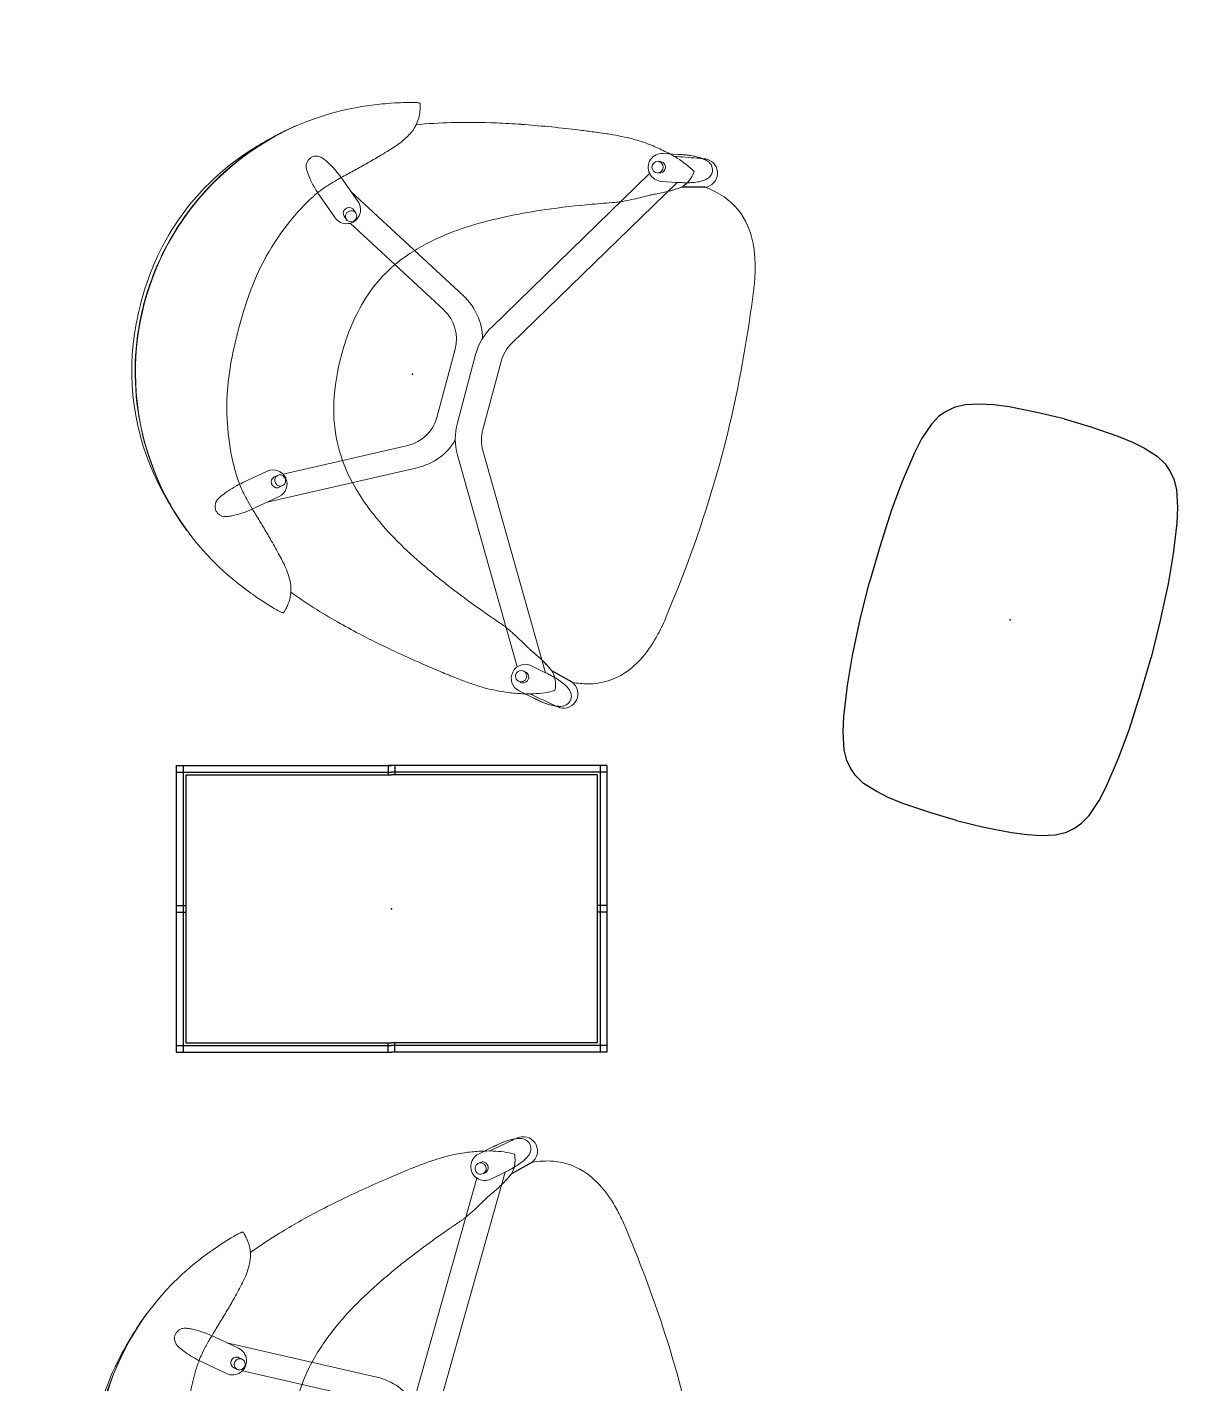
# Model space of a CAD drawing. Header units: inches. Extents: x 0 to 494, y -29 to 538.
# Drawn here: x 266.4 to 331, y 164.4 to 238.8 of the extents above; entities that cross this region are included whole.
import ezdxf

# ---------------------------------------------------------------- set-up
doc = ezdxf.new("R2010")
doc.units = ezdxf.units.IN
doc.header["$MEASUREMENT"] = 0
doc.layers.add('SEAT', color=5, linetype='Continuous')
doc.layers.add('TABLE', color=6, linetype='Continuous')

# ---------------------------------------------------------------- blocks, each defined once
blk = doc.blocks.new('LSJCA_0P')
at = {"layer": 'SEAT', "linetype": 'Continuous', "lineweight": 0}
for p, q in [((6.346, 15.425), (6.346, 15.425)), ((10.949, 15.432), (10.136, 15.269)), ((12.402, 15.572), (12.402, 15.572)), ((12.542, 15.584), (12.542, 15.584)), ((12.577, 15.5), (12.577, 15.5)), ((10.098, 14.797), (9.976, 14.772)), ((10.222, 14.184), (10.1, 14.159)), ((-5.318, 13.954), (-5.304, 13.959)), ((3.531, 3.653), (9.703, 14.019)), ((11.291, 13.935), (4.808, 3.047)), ((11.291, 13.935), (10.439, 13.763)), ((-9.818, 11.431), (-9.818, 11.431)), ((-4.191, 11.809), (-4.2, 11.798)), ((-4.191, 11.809), (-4.191, 11.809)), ((7.091, 11.565), (7.091, 11.565)), ((-7.822, 10.18), (-7.822, 10.18)), ((-5.685, 10.274), (-5.685, 10.274)), ((-6.459, 9.32), (-5.343, 8.376)), ((1.575, 4.884), (-5.889, 8.838)), ((-7.451, 8.148), (-6.334, 7.204)), ((-5.467, 7.885), (-5.305, 7.748)), ((-5.871, 7.408), (-5.709, 7.271)), ((-5.449, 7.128), (0.759, 3.84)), ((1.575, 4.884), (1.575, 4.884)), ((0.759, 3.84), (0.759, 3.84)), ((3.531, 3.653), (3.531, 3.653)), ((4.808, 3.047), (4.808, 3.047)), ((1.894, 1.937), (1.894, -1.938)), ((3.06, -1.938), (3.06, 1.937)), ((4.503, 1.937), (4.503, -1.938)), ((-15.203, 1.072), (-15.203, 1.061)), ((-15.203, 1.072), (-15.203, 1.072)), ((-15.203, 1.061), (-15.203, 1.072)), ((-15.203, 1.061), (-15.203, 1.061)), ((-15.241, 0), (-15.241, 0)), ((-15.219, 0), (-15.219, 0)), ((-15.203, -1.061), (-15.203, -1.072)), ((-15.203, -1.061), (-15.203, -1.061)), ((-15.203, -1.061), (-15.203, -1.061)), ((-15.203, -1.072), (-15.203, -1.061)), ((3.531, -3.653), (3.531, -3.653)), ((9.703, -14.019), (3.531, -3.653)), ((4.808, -3.047), (4.808, -3.047)), ((4.808, -3.047), (11.291, -13.935)), ((0.759, -3.84), (-5.449, -7.128)), ((0.759, -3.84), (0.759, -3.84)), ((-5.889, -8.838), (1.575, -4.884)), ((1.575, -4.884), (1.575, -4.884)), ((-7.451, -8.148), (-6.334, -7.204)), ((-5.871, -7.408), (-5.709, -7.271)), ((-5.467, -7.885), (-5.305, -7.748)), ((-6.459, -9.32), (-5.343, -8.376)), ((-7.586, -10.075), (-7.586, -10.075)), ((-9.863, -11.394), (-9.863, -11.394)), ((-9.727, -11.506), (-9.727, -11.506)), ((-4.2, -11.798), (-4.191, -11.809)), ((-4.191, -11.809), (-4.191, -11.809)), ((7.091, -11.565), (7.091, -11.565)), ((-5.318, -13.954), (-5.304, -13.959)), ((11.291, -13.935), (10.439, -13.763)), ((12.832, -14.065), (12.832, -14.065)), ((10.098, -14.797), (9.976, -14.772)), ((10.222, -14.184), (10.1, -14.159)), ((12.78, -14.495), (12.78, -14.495)), ((6.346, -15.425), (6.346, -15.425)), ((10.949, -15.432), (10.136, -15.269)), ((12.402, -15.571), (12.402, -15.571)), ((12.542, -15.584), (12.542, -15.584)), ((12.732, -15.434), (12.732, -15.434))]:
    blk.add_line(p, q, dxfattribs=at)
at = {"layer": 'SEAT'}
for p, q in [((12.832, 14.065), (11.6, 13.747)), ((12.832, -14.065), (11.6, -13.747))]:
    blk.add_line(p, q, dxfattribs=at)
at = {"layer": 'SEAT', "linetype": 'Continuous', "lineweight": 0}
for centre, radius, start, end in [((14.099, -47.399), 63.323, 98.11171, 100.82912), ((16.348, -61.842), 77.939, 97.91901, 98.2501), ((12.397, -33.174), 49, 97.08506, 97.96161), ((9.82, -12.303), 27.971, 96.05937, 97.1193), ((9.012, -4.622), 20.247, 95.12807, 96.0822), ((8.517, 0.995), 14.609, 92.60158, 95.16409), ((8.344, 5.175), 10.425, 89.36294, 92.6943), ((8.386, 7.283), 8.317, 82.97364, 89.48794), ((8.002, 4.512), 11.114, 78.56066, 82.75502), ((10.288, 14.516), 0.768, 101.38759, 281.38761), ((8.612, 7.414), 8.149, 73.26867, 78.7172), ((-167.413, 1012.512), 1013.027, 280.129758, 280.200673), ((14.695, -2.755), 18.569, 100.80657, 101.6377), ((15.746, -7.998), 23.916, 101.03186, 101.57012), ((9.483, 10.32), 5.115, 60.05437, 73.24465), ((12.738, 7.404), 8.224, 99.87084, 100.99587), ((12.323, 9.729), 5.862, 97.51048, 100.91012), ((12.151, 10.87), 4.708, 95.35195, 100.06496), ((12.042, 11.849), 3.724, 92.6287, 97.49233), ((12.006, 12.379), 3.192, 89.61834, 95.2814), ((11.997, 12.848), 2.723, 85.80279, 92.64383), ((-51.145, 365.598), 355.748, 280.22251, 280.28982), ((12.005, 13.069), 2.502, 83.17374, 89.48787), ((12.036, 13.406), 2.163, 78.44219, 85.7336), ((12.542, 14.799), 0.785, 90.01056, 100.28851), ((12.084, 13.664), 1.901, 74.96413, 78.31894), ((12.539, 14.796), 0.788, 291.83245, 89.76226), ((12.423, 14.928), 0.592, 58.64059, 74.93066), ((12.438, 14.949), 0.568, 313.89005, 58.81394), ((1.211, -3.995), 19.1, 105.85837, 109.94223), ((-1.698, 6.217), 8.481, 104.72792, 105.81165), ((-2.903, 10.801), 3.741, 102.98125, 104.7161), ((-3.443, 13.127), 1.353, 99.24813, 102.81912), ((-3.458, 13.275), 1.205, 95.73175, 99.68955), ((-3.513, 13.845), 0.632, 90.0469, 95.96143), ((-3.513, 14.164), 0.314, 84.04377, 90.10922), ((-3.502, 14.279), 0.198, 82.92672, 83.63227), ((-3.498, 14.31), 0.167, 79.93125, 83.02144), ((-3.49, 14.356), 0.121, 77.01071, 79.92458), ((-3.483, 14.385), 0.0902, 73.52441, 77.08153), ((-3.476, 14.408), 0.0659, 69.213, 73.61285), ((-3.47, 14.425), 0.0484, 64.76131, 69.29479), ((-3.463, 14.438), 0.0334, 54.77598, 65.17103), ((-3.456, 14.448), 0.0209, 40.77357, 54.94746), ((-3.451, 14.453), 0.0141, 14.59234, 41.08498), ((-12.517, 12.134), 9.372, 13.18542, 14.34616), ((-6.371, 13.556), 3.064, 8.28136, 13.51043), ((8.599, -20.194), 35.563, 102.55678, 106.5441), ((11.018, -30.868), 46.508, 100.92702, 102.60658), ((10.478, 14.832), 1.561, 315.95195, 342.84813), ((10.504, 14.821), 1.532, 322.01827, 342.94458), ((10.401, 14.845), 1.638, 343.22594, 356.76308), ((10.401, 14.845), 1.638, 343.22673, 356.76306), ((11.068, 17.075), 3.111, 287.73651, 294.57608), ((11.385, 16.378), 2.346, 294.58974, 301.20735), ((11.626, 15.983), 1.883, 301.16708, 307.77739), ((12.42, 14.959), 0.587, 307.81095, 314.45993), ((0.272, -1.507), 16.44, 110.39694, 118.1982), ((0.851, -2.96), 18.003, 110.03944, 110.51431), ((-5.439, 13.694), 2.121, 334.8691, 8.23175), ((6.861, -14.202), 29.324, 106.62332, 110.39273), ((7.566, 19.322), 6.881, 299.04631, 305.88546), ((7.616, 19.237), 6.782, 299.02373, 305.32955), ((8.558, 27.808), 14.14, 281.14044, 282.19601), ((10.132, 20.503), 6.667, 282.2398, 283.84075), ((10.72, 18.135), 4.227, 283.77701, 287.83931), ((12.508, 9.579), 4.5, 70.77105, 85.77978), ((12.761, 10.388), 3.654, 38.18991, 70.33331), ((-0.441, -0.004), 14.778, 118.51636, 179.98576), ((-6.221, 14.041), 2.977, 328.71379, 335.20676), ((-4.528, 38.224), 29.235, 298.28572, 299.21177), ((25.454, -15.191), 32.018, 118.72212, 119.39061), ((25.454, -15.191), 32.018, 118.72212, 119.39061), ((25.454, -15.191), 32.018, 118.72212, 119.39061), ((11.283, 10.704), 2.5, 112.88854, 119.11382), ((11.835, 9.678), 3.664, 116.55068, 118.84638), ((6.9, 20.544), 8.273, 294.34932, 298.97092), ((-8.342, 15.495), 5.552, 318.39773, 323.30999), ((-7.09, 14.569), 3.994, 323.22829, 328.71681), ((78.164, -188.772), 212.574, 109.19211, 109.36258), ((7.292, 14.798), 2.981, 289.41316, 292.26697), ((6.465, 16.834), 5.179, 292.19784, 294.02198), ((5.285, 19.469), 8.066, 294.0596, 295.86972), ((2.63, 24.894), 14.106, 295.95962, 298.34139), ((11.867, 9.674), 4.798, 24.10002, 38.29196), ((-0.445, -0.02), 14.798, 129.52806, 175.76846), ((1.595, -2.523), 18.027, 129.29203, 137.52157), ((1.282, -2.156), 17.545, 128.86205, 129.24795), ((-17.892, 23.935), 18.297, 315.50259, 318.44551), ((-4.232, 11.845), 0.0544, 318.61033, 318.68596), ((22.689, -31.339), 45.651, 109.97959, 113.19805), ((28.61, -47.628), 62.983, 109.40307, 109.97851), ((10.326, 8.943), 6.503, 17.76567, 24.4343), ((-105.488, 112.114), 142.59, 314.42136, 314.73795), ((-24.388, 30.239), 27.349, 314.78077, 315.62006), ((18.603, -21.699), 35.182, 113.26539, 116.50055), ((8.512, 8.358), 8.409, 11.90349, 17.79091), ((-8.03, 9.657), 0.584, 156.48485, 211.93748), ((-8.05, 9.659), 0.564, 91.362, 155.9264), ((-8.046, 9.629), 0.595, 67.87958, 91.71745), ((-9.245, 6.667), 3.79, 64.04085, 67.94504), ((-9.614, 5.935), 4.61, 56.45291, 63.90271), ((-10.436, 4.684), 6.107, 50.94066, 56.51118), ((156.01, -160.73), 235.341, 133.48986, 133.67737), ((-22.465, 27.311), 23.913, 313.6523, 314.56347), ((-5.71, 10.3), 0.0362, 314.62243, 314.70171), ((13.305, -11.134), 23.363, 116.43192, 121.28725), ((6.542, 7.921), 10.427, 7.26893, 12.01942), ((-1.484, 0.185), 13.928, 137.18053, 180.76007), ((-5.472, 11.227), 3.586, 211.61194, 212.41315), ((-4.955, 11.576), 4.209, 212.64801, 220.92896), ((0.867, 1.485), 10.877, 134.76595, 138.32679), ((7.769, -5.397), 20.624, 133.8408, 134.91623), ((-11.212, 3.701), 7.359, 49.77989, 51.07473), ((-81.557, -3.819), 99.305, 6.21979, 7.5569), ((-3.579, 12.78), 6.037, 221.00785, 230.11042), ((-2.511, 4.508), 6.344, 138.43149, 145.24171), ((-5.839, 7.79), 0.768, 229.78819, 49.7882), ((9.325, -4.54), 15.661, 121.3736, 128.58741), ((0.995, 2.296), 10.487, 146.717, 153.4266), ((-3.613, 5.301), 4.986, 145.50715, 146.52122), ((-7.772, 8.051), 0.0000424, 271.26905, 271.84574), ((-7.772, 8.051), 0.0000153, 271.88835, 272.56799), ((-7.772, 8.051), 0.00000593, 272.59417, 273.46034), ((-7.772, 8.051), 0.00000222, 273.38637, 275.05762), ((-7.772, 8.051), 0.000000508, 274.67232, 279.15816), ((-7.772, 8.051), 0.0000000782, 279.16135, 309.152), ((-7.772, 8.051), 0.00000000286, 316.29576, 331.33953), ((6.485, -1.052), 11.163, 128.36399, 140.70893), ((3.467, 0.973), 13.29, 153.09295, 173.79416), ((-47.191, -0.052), 64.732, 0.0461, 6.20057), ((4.172, 0.93), 8.118, 141.19519, 165.35059), ((0.019, 1.957), 3.315, 16.40982, 61.99594), ((-0.255, 1.945), 2.149, 359.79673, 61.8435), ((6.741, 0.254), 10.775, 165.32709, 177.08152), ((6.413, 1.939), 3.353, 149.2558, 180.0198), ((6.672, 1.939), 2.168, 149.26467, 180.02682), ((8.406, 0.382), 18.264, 173.62473, 177.83151), ((-0.224, 0.001), 15.017, 175.95079, 180.00234), ((-0.191, -0.001), 15.05, 175.95529, 179.99803), ((15.053, 0.068), 24.919, 177.69004, 180.15738), ((9.948, 0.008), 13.99, 176.74214, 180.03098), ((0.216, -0.012), 15.627, 179.95599, 184.51597), ((-0.224, -0.001), 15.017, 179.99766, 184.04914), ((-0.221, -0.001), 15.02, 179.99791, 184.04877), ((13.282, -0.069), 23.148, 179.82982, 184.48357), ((-0.441, 0.004), 14.778, 180.01424, 241.48364), ((7.9, -0.091), 11.942, 179.56396, 192.10612), ((-48.267, 0.086), 65.809, 352.86233, 359.9252), ((-1.586, -0.24), 13.813, 184.16026, 221.48344), ((-0.421, 0.032), 14.823, 184.27319, 230.43019), ((5.709, -0.645), 15.553, 184.54982, 190.48355), ((-0.255, -1.945), 2.149, 298.1565, 0.20327), ((6.413, -1.939), 3.353, 179.9802, 210.7442), ((6.672, -1.939), 2.168, 179.97318, 210.73533), ((4.371, -0.835), 8.336, 192.18829, 225.30642), ((0.019, -1.957), 3.315, 298.00406, 343.59018), ((3.514, -0.963), 13.337, 190.85273, 208.97634), ((0.929, -2.334), 10.411, 209.26833, 213.30551), ((-5.839, -7.79), 0.768, 310.21181, 130.21176), ((7.185, 1.863), 12.234, 224.82714, 231.3459), ((-2.767, -4.711), 6.017, 213.71404, 221.71774), ((-3.139, -13.262), 6.689, 130.13042, 133.55086), ((9.109, 4.231), 15.285, 231.25748, 238.62453), ((-114.467, 8.108), 132.493, 352.4761, 352.97711), ((-5.015, -11.529), 4.133, 139.01119, 148.13913), ((-3.904, -12.475), 5.591, 133.42766, 139.16402), ((-0.297, -2.54), 9.306, 221.57431, 224.55136), ((12.545, 9.762), 21.796, 238.48428, 243.67086), ((1.579, 2.499), 17.998, 221.34273, 230.69976), ((-8.05, -9.66), 0.564, 171.78562, 236.35002), ((-8.019, -9.66), 0.595, 148.3032, 172.14107), ((-9.725, -5.739), 4.836, 296.76724, 305.38733), ((7.054, 4.683), 19.612, 224.52399, 226.22098), ((-10.795, -4.21), 6.701, 305.2696, 310.30705), ((231.289, 239.041), 343.965, 226.26207, 226.3904), ((6.315, -7.876), 10.658, 346.84195, 352.64807), ((-8.044, -9.64), 0.584, 236.90847, 292.3611), ((-9.26, -6.633), 3.828, 292.07433, 295.93978), ((-9.365, -6.413), 4.071, 295.91238, 296.51372), ((-24.385, -29.256), 26.646, 45.42926, 46.24755), ((-104.706, -111.322), 141.477, 45.26111, 45.58039), ((18.763, 22.023), 35.543, 243.50183, 247.62165), ((9.85, -8.744), 7.018, 334.81817, 347.16906), ((-21.557, -27.431), 23.361, 42.99109, 45.29437), ((22.892, 31.891), 46.24, 247.54585, 250.01782), ((1.271, 2.142), 17.527, 230.75186, 231.13815), ((-16.706, -22.859), 16.695, 41.49045, 42.86582), ((-4.232, -11.845), 0.0544, 41.31332, 41.38897), ((-8.665, -15.764), 5.972, 36.89255, 41.47933), ((25.979, 40.277), 55.176, 249.98078, 250.63765), ((78.173, 188.797), 212.6, 250.63743, 250.80788), ((12.004, -9.758), 4.637, 318.8334, 334.83376), ((-7.018, -14.519), 3.908, 31.1561, 36.78271), ((-6.087, -13.965), 2.824, 21.53081, 31.30177), ((7.267, -14.87), 3.057, 67.77719, 70.58774), ((6.404, -16.985), 5.341, 65.13273, 67.78513), ((4.262, -21.626), 10.453, 62.86841, 65.18256), ((1.718, -26.627), 16.064, 61.73939, 62.926), ((-3.792, -36.873), 27.698, 60.75634, 61.73548), ((0.272, 1.507), 16.44, 241.8018, 249.60306), ((-5.422, -13.692), 2.105, 353.82318, 21.27786), ((7.142, 15.017), 30.186, 249.64712, 255.40083), ((25.229, 14.79), 31.559, 240.60496, 241.28581), ((11.779, -9.785), 3.544, 241.10883, 243.4849), ((6.852, -20.641), 8.381, 61.82385, 66.47717), ((6.901, -20.546), 8.274, 61.81156, 65.66091), ((7.557, -19.334), 6.896, 54.1167, 61.86591), ((7.615, -19.235), 6.781, 54.65173, 61.89617), ((12.76, -10.391), 3.652, 284.65861, 318.50733), ((0.851, 2.96), 18.003, 249.48569, 249.96056), ((1.197, 3.954), 19.056, 250.05309, 254.14631), ((-5.833, -13.65), 2.518, 347.87619, 353.8651), ((10.288, -14.516), 0.768, 78.61241, 258.61241), ((8.6, -27.624), 13.951, 77.7877, 78.87988), ((22.211, 1.331), 18.437, 234.62819, 234.86283), ((10.459, -19.114), 5.24, 73.69779, 77.973), ((10.478, -14.832), 1.561, 17.14288, 44.04859), ((10.982, -17.322), 3.374, 67.53629, 73.68689), ((12.539, -14.796), 0.788, 270.24354, 68.16668), ((12.502, -9.518), 4.562, 274.24691, 285.01665), ((-1.698, -6.217), 8.481, 254.18835, 255.27208), ((-2.903, -10.801), 3.741, 255.2839, 257.01875), ((-3.426, -13.037), 1.445, 257.29406, 263.94001), ((-3.51, -13.797), 0.681, 264.24856, 269.74311), ((-3.513, -14.164), 0.314, 269.89078, 275.95623), ((-3.499, -14.3), 0.177, 276.28581, 279.99417), ((-3.489, -14.359), 0.117, 280.04444, 283.99452), ((-3.481, -14.391), 0.0842, 284.06024, 287.74639), ((-3.474, -14.413), 0.0614, 287.79803, 292.3629), ((-3.466, -14.433), 0.0387, 292.06853, 302.52112), ((-3.457, -14.447), 0.0223, 302.34766, 318.85117), ((-3.451, -14.453), 0.0142, 318.99991, 345.32278), ((-13.01, -12.013), 9.88, 345.68481, 346.23948), ((-8.89, -13.002), 5.643, 346.03487, 347.96426), ((9.018, 21.947), 37.365, 255.2954, 257.40055), ((11.521, 33.25), 48.943, 257.42682, 260.30018), ((9.496, -10.351), 5.081, 286.71135, 299.98963), ((10.401, -14.845), 1.638, 3.23713, 16.76567), ((11.343, -16.445), 2.425, 58.72085, 67.49907), ((11.555, -16.08), 2.004, 52.30718, 58.47276), ((12.437, -14.948), 0.569, 301.25316, 52.85943), ((14.558, 50.5), 66.457, 260.22538, 261.40254), ((16.051, 60.062), 76.135, 261.36697, 261.77842), ((14.783, 50.825), 66.812, 261.72233, 262.49464), ((11.535, 26.406), 42.178, 262.53649, 262.94326), ((10.15, 15.165), 30.851, 262.93018, 263.89114), ((8.768, 2.128), 17.742, 263.85044, 265.9034), ((8.487, -1.53), 14.072, 265.98026, 267.42495), ((8.357, -4.458), 11.142, 267.4129, 270.52986), ((8.385, -7.255), 8.344, 270.51441, 278.89164), ((8.041, -4.769), 10.855, 278.66122, 282.87994), ((8.74, -7.889), 7.657, 282.97846, 286.83063), ((-111.592, -699.745), 695.319, 79.727719, 79.865474), ((15.748, 8.03), 23.948, 258.4419, 258.9715), ((14.726, 2.927), 18.744, 258.37773, 259.18707), ((12.565, -8.333), 7.278, 258.92491, 260.80293), ((12.546, -8.45), 7.16, 259.23623, 260.75639), ((12.104, -11.216), 4.359, 260.65878, 264.68353), ((12.137, -10.99), 4.587, 260.77022, 262.88076), ((12.016, -12.053), 3.518, 262.69232, 269.30359), ((11.999, -12.407), 3.163, 264.582, 271.49061), ((12.005, -13.021), 2.55, 269.29345, 276.65754), ((12.019, -13.203), 2.367, 271.50326, 278.25323), ((12.086, -13.663), 1.902, 278.23669, 284.97252), ((12.542, -14.799), 0.785, 259.71146, 269.99326), ((12.424, -14.929), 0.592, 285.06264, 301.36612)]:
    blk.add_arc(centre, radius, start, end, dxfattribs=at)
for centre, major_axis, ratio, start_param, end_param in [((10.038, 14.466), (0.062, -0.306), 0.982523, 2.403022, 5.544614), ((10.038, 14.466), (-0.062, 0.306), 0.982523, 2.403022, 5.544614), ((10.16, 14.49), (-0.062, 0.306), 0.982523, -0.738571, 0), ((10.16, 14.49), (0.062, -0.306), 0.982523, 0, 2.403022), ((-5.669, 7.647), (0.202, 0.239), 0.948484, 0.237274, 3.141593), ((-5.507, 7.51), (0.202, 0.239), 0.948484, 0.237274, 3.378867), ((-5.507, 7.51), (-0.202, -0.239), 0.948484, 0.237274, 3.378867), ((-5.669, 7.647), (0.202, 0.239), 0.948484, 0, 0.237274), ((-5.669, -7.647), (-0.202, 0.239), 0.948484, 0, 2.904318), ((-5.507, -7.51), (-0.202, 0.239), 0.948484, -0.237274, 2.904318), ((-5.507, -7.51), (0.202, -0.239), 0.948484, -0.237274, 2.904318), ((-5.669, -7.647), (0.202, -0.239), 0.948484, -0.237274, 0), ((10.038, -14.466), (-0.062, -0.306), 0.982523, 0.738571, 3.880164), ((10.038, -14.466), (0.062, 0.306), 0.982523, 0.738571, 3.880164), ((10.16, -14.49), (-0.062, -0.306), 0.982523, 0, 0.738571), ((10.16, -14.49), (0.062, 0.306), 0.982523, -2.403022, 0)]:
    blk.add_ellipse(centre, major_axis=major_axis, ratio=ratio, start_param=start_param, end_param=end_param, dxfattribs=at)
at = {"layer": 'SEAT'}
blk.add_point((0, 0), dxfattribs=at)
blk = doc.blocks.new('3TTLTL1624_0P')
at = {"layer": 'TABLE'}
for p, q in [((-11.811, 7.897), (-11.811, -7.851)), ((-11.811, 7.897), (0, 7.897)), ((-11.811, 7.53), (0, 7.53)), ((-11.444, 7.897), (-11.444, -7.851)), ((0, 7.897), (-0.184, 7.897)), ((-0.184, 7.897), (-0.184, 7.372)), ((11.811, 7.897), (0, 7.897)), ((11.811, 7.53), (0, 7.53)), ((0.184, 7.897), (0.184, 7.372)), ((11.444, 7.897), (11.444, -7.851)), ((11.811, 7.897), (11.811, -7.851)), ((-11.286, 7.372), (-11.286, -7.326)), ((-11.286, 7.372), (0, 7.372)), ((11.286, 7.372), (0, 7.372)), ((11.286, 7.372), (11.286, -7.326)), ((-11.811, 0.207), (-11.286, 0.207)), ((-11.811, 0.207), (-11.286, 0.207)), ((11.811, 0.207), (11.286, 0.207)), ((11.811, 0.207), (11.286, 0.207)), ((-11.811, -0.16), (-11.286, -0.16)), ((11.811, -0.16), (11.286, -0.16)), ((-11.286, -7.326), (0, -7.326)), ((-0.184, -7.851), (-0.184, -7.326)), ((11.286, -7.326), (0, -7.326)), ((0.184, -7.851), (0.184, -7.326)), ((-11.811, -7.483), (-11.444, -7.483)), ((-11.811, -7.851), (0, -7.851)), ((-11.444, -7.483), (0, -7.483)), ((11.444, -7.483), (0, -7.483)), ((11.811, -7.851), (0, -7.851)), ((11.811, -7.483), (11.444, -7.483))]:
    blk.add_line(p, q, dxfattribs=at)
blk.add_point((0, 0.023), dxfattribs=at)
blk = doc.blocks.new('LSES3A_0P')
at = {"layer": 'SEAT'}
for p, q in [((-8.325, 7.269), (-7.491, 7.449)), ((-7.491, 7.449), (-5.801, 7.7)), ((-5.801, 7.7), (-4.144, 7.853)), ((-4.144, 7.853), (-2.017, 7.96)), ((-2.017, 7.96), (0, 7.991)), ((2.017, 7.96), (0, 7.991)), ((4.144, 7.853), (2.017, 7.96)), ((5.801, 7.7), (4.144, 7.853)), ((7.491, 7.449), (5.801, 7.7)), ((8.325, 7.269), (7.491, 7.449)), ((-9.777, 6.671), (-9.258, 6.961)), ((-9.258, 6.961), (-8.325, 7.269)), ((9.258, 6.961), (8.325, 7.269)), ((9.777, 6.671), (9.258, 6.961)), ((-10.759, 5.455), (-10.459, 5.99)), ((-10.459, 5.99), (-10.138, 6.363)), ((-10.138, 6.363), (-9.777, 6.671)), ((10.138, 6.363), (9.777, 6.671)), ((10.459, 5.99), (10.138, 6.363)), ((10.759, 5.455), (10.459, 5.99)), ((-11, 4.681), (-10.759, 5.455)), ((11, 4.681), (10.759, 5.455)), ((-11.151, 3.942), (-11, 4.681)), ((11.151, 3.942), (11, 4.681)), ((-11.27, 3.094), (-11.151, 3.942)), ((11.27, 3.094), (11.151, 3.942)), ((-11.367, 1.535), (-11.27, 3.094)), ((11.367, 1.535), (11.27, 3.094)), ((-11.409, 0), (-11.367, 1.535)), ((11.409, 0), (11.367, 1.535)), ((-11.409, 0), (-11.367, -1.535)), ((11.409, 0), (11.367, -1.535)), ((-11.367, -1.535), (-11.27, -3.094)), ((11.367, -1.535), (11.27, -3.094)), ((-11.27, -3.094), (-11.151, -3.942)), ((11.27, -3.094), (11.151, -3.942)), ((-11.151, -3.942), (-11, -4.681)), ((11.151, -3.942), (11, -4.681)), ((-11, -4.681), (-10.759, -5.455)), ((11, -4.681), (10.759, -5.455)), ((-10.759, -5.455), (-10.459, -5.99)), ((10.759, -5.455), (10.459, -5.99)), ((-10.459, -5.99), (-10.138, -6.363)), ((-10.138, -6.363), (-9.777, -6.671)), ((-9.777, -6.671), (-9.258, -6.961)), ((9.777, -6.671), (9.258, -6.961)), ((10.138, -6.363), (9.777, -6.671)), ((10.459, -5.99), (10.138, -6.363)), ((-9.258, -6.961), (-8.325, -7.269)), ((-8.325, -7.269), (-7.491, -7.449)), ((8.325, -7.269), (7.491, -7.449)), ((9.258, -6.961), (8.325, -7.269)), ((-7.491, -7.449), (-5.801, -7.7)), ((-5.801, -7.7), (-4.144, -7.853)), ((-4.144, -7.853), (-2.017, -7.96)), ((-2.017, -7.96), (0, -7.991)), ((2.017, -7.96), (0, -7.991)), ((4.144, -7.853), (2.017, -7.96)), ((5.801, -7.7), (4.144, -7.853)), ((7.491, -7.449), (5.801, -7.7))]:
    blk.add_line(p, q, dxfattribs=at)
blk.add_point((0, 0), dxfattribs=at)

msp = doc.modelspace()

# ---------------------------------------------------------------- block references
for name, p, rotation in [('LSJCA_0P', (287.527, 219.773), 345), ('LSES3A_0P', (320.319, 206.301), 75.00000000000001), ('LSJCA_0P', (285.305, 159.602), 15)]:
    msp.add_blockref(name, p, dxfattribs=dict(rotation=rotation))
msp.add_blockref('3TTLTL1624_0P', (286.375, 190.408))

doc.saveas('drawing.dxf')
